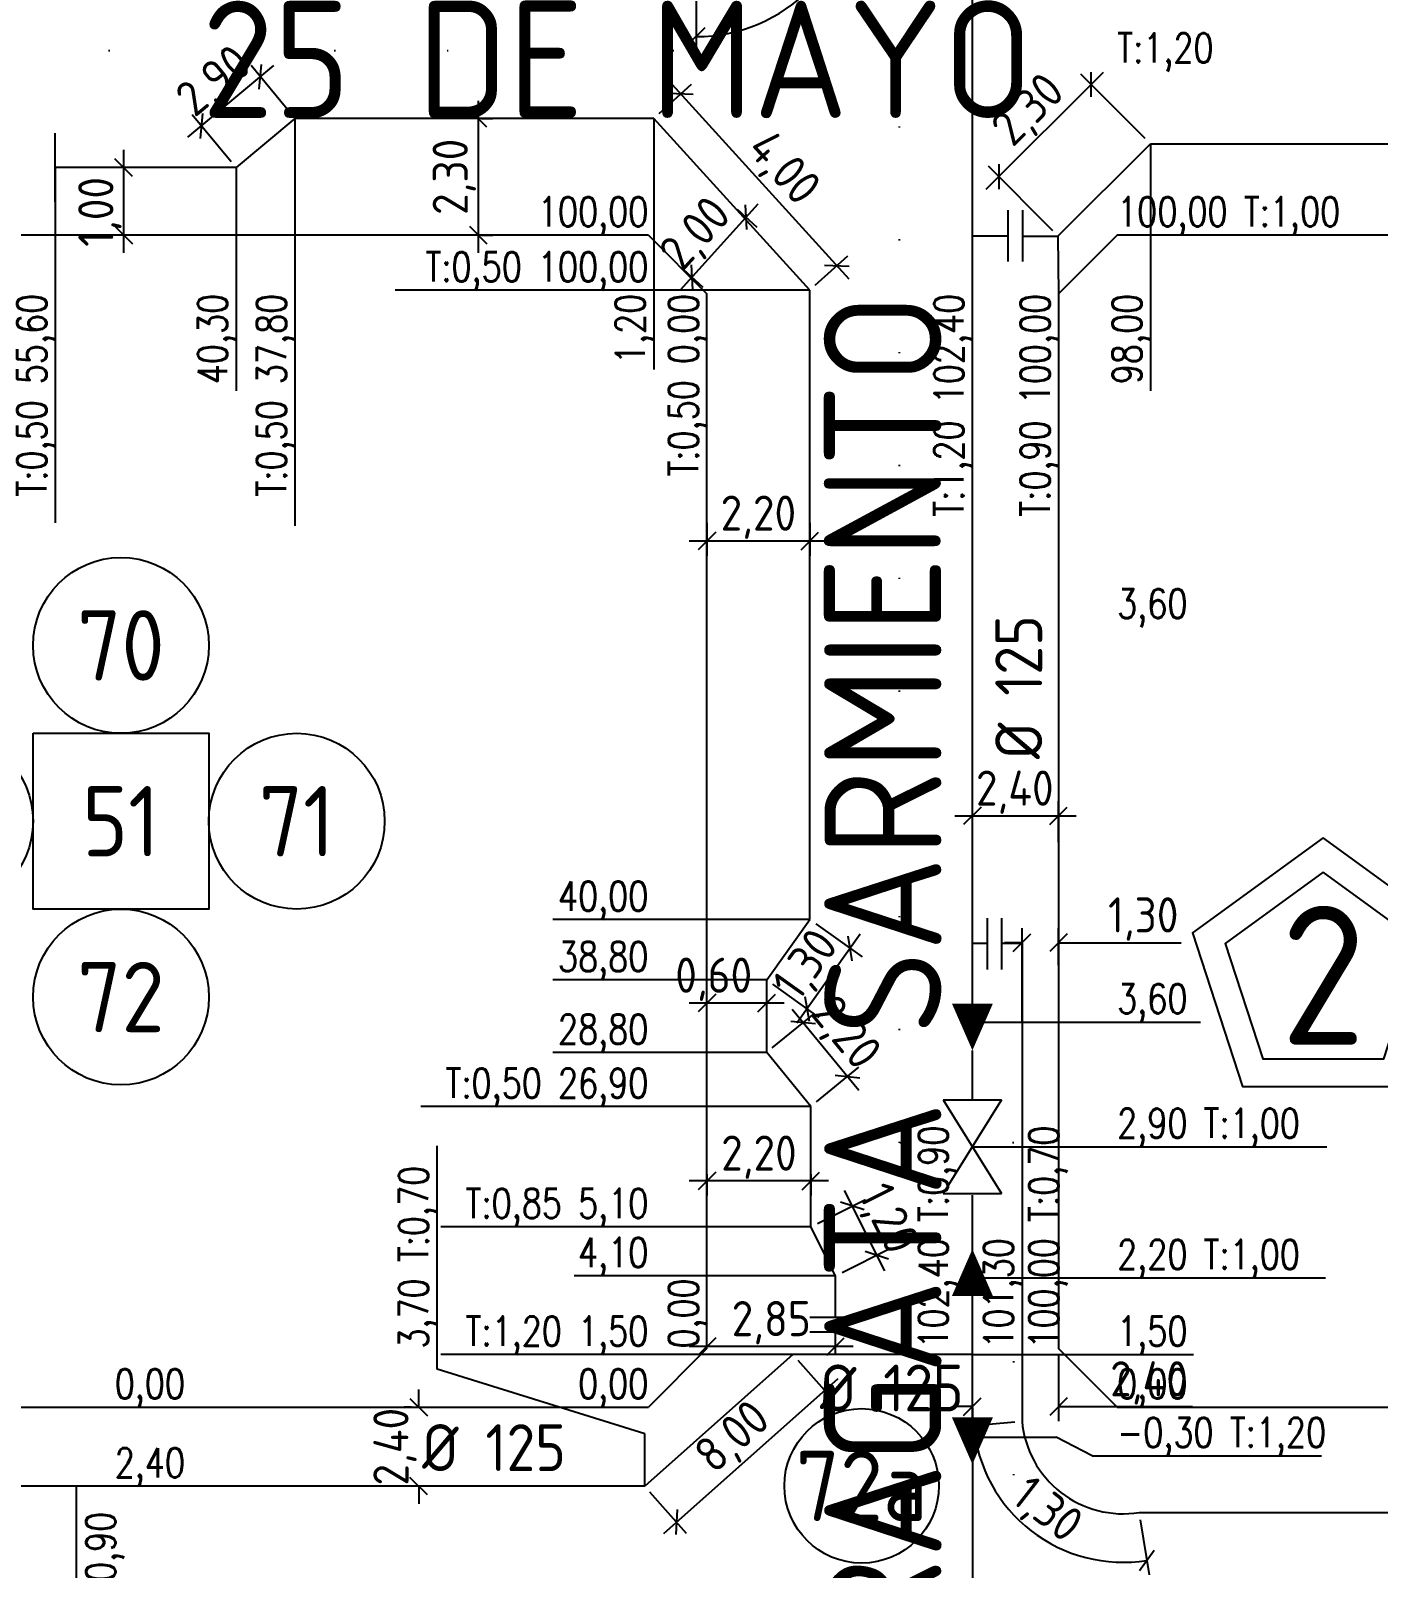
# Model space of a CAD drawing. Extents: x -48 to 13651, y -112 to 3468.
# Drawn here: x 2204.5 to 2319.5, y 1485.4 to 1616.6 of the extents above; entities that cross this region are included whole.
import ezdxf
from ezdxf.enums import TextEntityAlignment as Align

# ---------------------------------------------------------------- set-up
doc = ezdxf.new("R2010")
doc.units = 0
doc.header["$LTSCALE"] = 6
doc.header["$MEASUREMENT"] = 0
doc.linetypes.add('DOT2', pattern=[3.175, 0, -3.175])
doc.layers.get('0').update_dxf_attribs({"linetype": 'CONTINUOUS'})
doc.layers.get('DEFPOINTS').update_dxf_attribs({"linetype": 'CONTINUOUS'})
for name, color, linetype in [('125', 101, 'CONTINUOUS'), ('50', 41, 'CONTINUOUS'), ('63', 171, 'CONTINUOUS'), ('90', 11, 'CONTINUOUS'), ('CAS', 7, 'CONTINUOUS'), ('COTA', 2, 'CONTINUOUS'), ('MANZANAS', 7, 'CONTINUOUS'), ('NUMERO-CROQUIS', 13, 'CONTINUOUS'), ('NUMERO-MANZANA', 4, 'CONTINUOUS'), ('PROGRESIVA', 60, 'CONTINUOUS'), ('RADIO', 4, 'DOT2'), ('REDUCCIONES', 13, 'CONTINUOUS'), ('TXTDIAMETRO', 7, 'CONTINUOUS'), ('VALVULAS', 20, 'CONTINUOUS')]:
    doc.layers.add(name, color=color, linetype=linetype)
doc.layers.add('ATENCION', color=7, linetype='CONTINUOUS', plot=False)
doc.styles.add('ABADIMTCONDE', font='isocp.shx')
doc.styles.add('GEOSLAB703LTBT', font='isocp.shx', dxfattribs={"width": 0.9, "height": 8})
doc.styles.add('ROMANS', font='romans.shx', dxfattribs={"width": 0.8, "height": 2.5})
doc.dimstyles.new('COTA02', dxfattribs={"dimtxt": 3, "dimasz": 1.5, "dimexe": 1.25, "dimexo": 0.625, "dimgap": 0.3, "dimtad": 1, "dimtoh": 1, "dimdsep": 46, "dimlunit": 6, "dimtxsty": 'ABADIMTCONDE', "dimblk1": 'OBLIQUE', "dimblk2": 'OBLIQUE', "dimsah": 1, "dimcen": 2.5, "dimdle": 1.5, "dimclrd": 60, "dimclre": 60, "dimclrt": 256, "dimadec": 0, "dimazin": 0, "dimtfac": 1, "dimtix": 1, "dimtofl": 0, "dimtmove": 0, "dimatfit": 0, "dimldrblk": 'OBLIQUE', "dimfxl": 1, "dimtolj": 1, "dimtzin": 0, "dimarcsym": 0})

# ---------------------------------------------------------------- blocks, each defined once
blk = doc.blocks.new('_OBLIQUE')
at = {"color": 0, "linetype": 'ByBlock'}
blk.add_line((-0.5, -0.5), (0.5, 0.5), dxfattribs=at)
blk = doc.blocks.new('*D174')
at = {"layer": 'COTA', "color": 60, "lineweight": -2, "transparency": 16777216}
for p, q in [((2288.49, 1497.88), (2283.76, 1497.45)), ((2299.21, 1489.55), (2299.97, 1484.85))]:
    blk.add_line(p, q, dxfattribs=at)
blk.add_arc((2297.74, 1498.72), 12.8, 185.1722, 279.1038, dxfattribs=at)
at = {"layer": 'DEFPOINTS', "color": 0, "transparency": 16777216}
for p in [(2297.74, 1498.72), (2289.12, 1497.94), (2287.46, 1491.11), (2299.12, 1490.17)]:
    blk.add_point(p, dxfattribs=at)
at = {"layer": 'COTA', "color": 60, "lineweight": -2, "transparency": 16777216, "xscale": 1.5, "yscale": 1.5, "zscale": 1.5}
for p, rotation in [((2285, 1497.57), 95.17220745136193), ((2299.77, 1486.09), 9.103826562155364)]:
    blk.add_blockref('_OBLIQUE', p, dxfattribs=dict(at, rotation=rotation))
at = {"layer": 'COTA', "transparency": 16777216, "insert": (2291.13, 1490.22), "char_height": 3, "attachment_point": 5, "rotation": 322.138, "style": 'ABADIMTCONDE'}
blk.add_mtext('\\A1;1,30', dxfattribs=at)
blk = doc.blocks.new('*D177')
at = {"layer": 'COTA', "color": 60, "lineweight": -2, "transparency": 16777216}
for p, q in [((2289.12, 1532.04), (2289.12, 1540.03)), ((2292.23, 1536.85), (2292.23, 1540.03)), ((2289.12, 1538.78), (2287.62, 1538.78)), ((2292.23, 1538.78), (2302.69, 1538.78))]:
    blk.add_line(p, q, dxfattribs=at)
at = {"layer": 'DEFPOINTS', "color": 0, "transparency": 16777216}
for p in [(2292.23, 1538.78), (2292.23, 1536.23), (2289.12, 1531.42)]:
    blk.add_point(p, dxfattribs=at)
at = {"layer": 'COTA', "color": 60, "lineweight": -2, "transparency": 16777216, "xscale": 1.5, "yscale": 1.5, "zscale": 1.5}
blk.add_blockref('_OBLIQUE', (2289.12, 1538.78), dxfattribs=at)
at = {"layer": 'COTA', "color": 60, "lineweight": -2, "transparency": 16777216, "xscale": 1.5, "yscale": 1.5, "zscale": 1.5, "rotation": 180}
blk.add_blockref('_OBLIQUE', (2292.23, 1538.78), dxfattribs=at)
at = {"layer": 'COTA', "transparency": 16777216, "insert": (2299.46, 1540.8), "char_height": 3, "attachment_point": 5, "style": 'ABADIMTCONDE'}
blk.add_mtext('\\A1;1,30', dxfattribs=at)
blk = doc.blocks.new('*D178')
at = {"layer": 'COTA', "color": 60, "lineweight": -2, "transparency": 16777216}
for p, q in [((2286.07, 1603.07), (2296.08, 1613.06)), ((2299.63, 1607.38), (2294.13, 1612.89)), ((2291.74, 1599.51), (2286.25, 1605.02))]:
    blk.add_line(p, q, dxfattribs=at)
at = {"layer": 'DEFPOINTS', "color": 0, "transparency": 16777216}
for p in [(2295.02, 1612), (2300.07, 1606.94), (2292.19, 1599.07)]:
    blk.add_point(p, dxfattribs=at)
at = {"layer": 'COTA', "color": 60, "lineweight": -2, "transparency": 16777216, "xscale": 1.5, "yscale": 1.5, "zscale": 1.5}
for p, rotation in [((2295.02, 1612), 44.95494218322071), ((2287.13, 1604.13), 224.9549421832207)]:
    blk.add_blockref('_OBLIQUE', p, dxfattribs=dict(at, rotation=rotation))
at = {"layer": 'COTA', "transparency": 16777216, "insert": (2289.82, 1609.68), "char_height": 3, "attachment_point": 5, "rotation": 44.9549, "style": 'ABADIMTCONDE'}
blk.add_mtext('\\A1;2,30', dxfattribs=at)
blk = doc.blocks.new('*D294')
at = {"layer": 'COTA', "color": 60, "lineweight": -2, "transparency": 16777216}
for p, q in [((2271.93, 1629.74), (2276.21, 1629.74)), ((2261.3, 1619.12), (2261.3, 1614.84))]:
    blk.add_line(p, q, dxfattribs=at)
blk.add_arc((2261.3, 1629.74), 13.66, 270, 0, dxfattribs=at)
at = {"layer": 'DEFPOINTS', "color": 0, "transparency": 16777216}
for p in [(2261.3, 1629.74), (2271.3, 1629.74), (2261.3, 1619.74), (2268.13, 1617.92)]:
    blk.add_point(p, dxfattribs=at)
at = {"layer": 'COTA', "color": 60, "lineweight": -2, "transparency": 16777216, "xscale": 1.5, "yscale": 1.5, "zscale": 1.5}
for p, rotation in [((2274.96, 1629.74), 90.00000000000416), ((2261.3, 1616.09), 180.0000000000058)]:
    blk.add_blockref('_OBLIQUE', p, dxfattribs=dict(at, rotation=rotation))
at = {"layer": 'COTA', "transparency": 16777216, "insert": (2269.75, 1621.75), "char_height": 3, "attachment_point": 5, "rotation": 46.6079, "style": 'ABADIMTCONDE'}
blk.add_mtext('\\A1;1,80', dxfattribs=at)
blk = doc.blocks.new('*D297')
at = {"layer": 'COTA', "color": 60, "lineweight": -2, "transparency": 16777216}
for p, q in [((2212.46, 1606.41), (2212.46, 1597.65)), ((2213.72, 1604.91), (2211.21, 1604.91)), ((2213.72, 1599.15), (2211.21, 1599.15))]:
    blk.add_line(p, q, dxfattribs=at)
at = {"layer": 'DEFPOINTS', "color": 0, "transparency": 16777216}
for p in [(2214.34, 1604.91), (2212.46, 1599.15), (2214.34, 1599.15)]:
    blk.add_point(p, dxfattribs=at)
at = {"layer": 'COTA', "color": 60, "lineweight": -2, "transparency": 16777216, "xscale": 1.5, "yscale": 1.5, "zscale": 1.5}
for p, rotation in [((2212.46, 1604.91), 90), ((2212.46, 1599.15), 270)]:
    blk.add_blockref('_OBLIQUE', p, dxfattribs=dict(at, rotation=rotation))
at = {"layer": 'COTA', "transparency": 16777216, "insert": (2210.44, 1601.13), "char_height": 3, "attachment_point": 5, "rotation": 90, "style": 'ABADIMTCONDE'}
blk.add_mtext('\\A1;1,00', dxfattribs=at)
blk = doc.blocks.new('*D298')
at = {"layer": 'COTA', "color": 60, "lineweight": -2, "transparency": 16777216}
for p, q in [((2242.71, 1610.6), (2242.71, 1597.65)), ((2243.01, 1609.1), (2243.96, 1609.1)), ((2243.01, 1599.15), (2243.96, 1599.15))]:
    blk.add_line(p, q, dxfattribs=at)
at = {"layer": 'DEFPOINTS', "color": 0, "transparency": 16777216}
for p in [(2242.39, 1609.1), (2242.39, 1599.15), (2242.71, 1599.15)]:
    blk.add_point(p, dxfattribs=at)
at = {"layer": 'COTA', "color": 60, "lineweight": -2, "transparency": 16777216, "xscale": 1.5, "yscale": 1.5, "zscale": 1.5}
for p, rotation in [((2242.71, 1609.1), 90), ((2242.71, 1599.15), 270)]:
    blk.add_blockref('_OBLIQUE', p, dxfattribs=dict(at, rotation=rotation))
at = {"layer": 'COTA', "transparency": 16777216, "insert": (2240.68, 1604.12), "char_height": 3, "attachment_point": 5, "rotation": 90, "style": 'ABADIMTCONDE'}
blk.add_mtext('\\A1;2,30', dxfattribs=at)
blk = doc.blocks.new('*D299')
at = {"layer": 'COTA', "color": 60, "lineweight": -2, "transparency": 16777216}
for p, q in [((2217.94, 1607.5), (2225.28, 1613.61)), ((2226.68, 1609.58), (2223.33, 1613.61)), ((2221.65, 1605.39), (2218.3, 1609.42))]:
    blk.add_line(p, q, dxfattribs=at)
at = {"layer": 'DEFPOINTS', "color": 0, "transparency": 16777216}
for p in [(2224.13, 1612.65), (2227.08, 1609.1), (2222.05, 1604.91)]:
    blk.add_point(p, dxfattribs=at)
at = {"layer": 'COTA', "color": 60, "lineweight": -2, "transparency": 16777216, "xscale": 1.5, "yscale": 1.5, "zscale": 1.5}
for p, rotation in [((2224.13, 1612.65), 39.76124110289628), ((2219.1, 1608.46), 219.7612411028963)]:
    blk.add_blockref('_OBLIQUE', p, dxfattribs=dict(at, rotation=rotation))
at = {"layer": 'COTA', "transparency": 16777216, "insert": (2220.32, 1612.11), "char_height": 3, "attachment_point": 5, "rotation": 39.7612, "style": 'ABADIMTCONDE'}
blk.add_mtext('\\A1;2,90', dxfattribs=at)
blk = doc.blocks.new('*D300')
at = {"layer": 'COTA', "color": 60, "lineweight": -2, "transparency": 16777216}
for p, q in [((2266.57, 1601.79), (2259.95, 1594.44)), ((2264.82, 1601.35), (2266.5, 1599.84)), ((2260.2, 1596.23), (2261.88, 1594.71))]:
    blk.add_line(p, q, dxfattribs=at)
at = {"layer": 'DEFPOINTS', "color": 0, "transparency": 16777216}
for p in [(2264.35, 1601.77), (2259.73, 1596.65), (2260.95, 1595.55)]:
    blk.add_point(p, dxfattribs=at)
at = {"layer": 'COTA', "color": 60, "lineweight": -2, "transparency": 16777216, "xscale": 1.5, "yscale": 1.5, "zscale": 1.5}
for p, rotation in [((2265.57, 1600.68), 47.99090315132741), ((2260.95, 1595.55), 227.9909031513274)]:
    blk.add_blockref('_OBLIQUE', p, dxfattribs=dict(at, rotation=rotation))
at = {"layer": 'COTA', "transparency": 16777216, "insert": (2261.44, 1599.12), "char_height": 3, "attachment_point": 5, "rotation": 47.9909, "style": 'ABADIMTCONDE'}
blk.add_mtext('\\A1;2,00', dxfattribs=at)
blk = doc.blocks.new('*D301')
at = {"layer": 'COTA', "color": 60, "lineweight": -2, "transparency": 16777216}
for p, q in [((2258.98, 1612.3), (2274.33, 1595.43)), ((2258.15, 1609.52), (2260.92, 1612.03)), ((2271.48, 1594.87), (2274.24, 1597.38))]:
    blk.add_line(p, q, dxfattribs=at)
at = {"layer": 'DEFPOINTS', "color": 0, "transparency": 16777216}
for p in [(2257.69, 1609.1), (2273.32, 1596.54), (2271.01, 1594.45)]:
    blk.add_point(p, dxfattribs=at)
at = {"layer": 'COTA', "color": 60, "lineweight": -2, "transparency": 16777216, "xscale": 1.5, "yscale": 1.5, "zscale": 1.5}
for p, rotation in [((2259.99, 1611.19), 132.2897374698215), ((2273.32, 1596.54), 312.2897374698215)]:
    blk.add_blockref('_OBLIQUE', p, dxfattribs=dict(at, rotation=rotation))
at = {"layer": 'COTA', "transparency": 16777216, "insert": (2268.62, 1604.72), "char_height": 3, "attachment_point": 5, "rotation": 312.2897, "style": 'ABADIMTCONDE'}
blk.add_mtext('\\A1;4,00', dxfattribs=at)
blk = doc.blocks.new('*D302')
at = {"layer": 'COTA', "color": 60, "lineweight": -2, "transparency": 16777216}
for p, q in [((2262.23, 1574.61), (2262.23, 1571.8)), ((2271.01, 1574.61), (2271.01, 1571.8)), ((2272.51, 1573.05), (2260.73, 1573.05))]:
    blk.add_line(p, q, dxfattribs=at)
at = {"layer": 'DEFPOINTS', "color": 0, "transparency": 16777216}
for p in [(2262.23, 1575.23), (2271.01, 1575.23), (2262.23, 1573.05)]:
    blk.add_point(p, dxfattribs=at)
at = {"layer": 'COTA', "color": 60, "lineweight": -2, "transparency": 16777216, "xscale": 1.5, "yscale": 1.5, "zscale": 1.5, "rotation": 180}
blk.add_blockref('_OBLIQUE', (2262.23, 1573.05), dxfattribs=at)
at = {"layer": 'COTA', "color": 60, "lineweight": -2, "transparency": 16777216, "xscale": 1.5, "yscale": 1.5, "zscale": 1.5}
blk.add_blockref('_OBLIQUE', (2271.01, 1573.05), dxfattribs=at)
at = {"layer": 'COTA', "transparency": 16777216, "insert": (2266.62, 1575.08), "char_height": 3, "attachment_point": 5, "style": 'ABADIMTCONDE'}
blk.add_mtext('\\A1;2,20', dxfattribs=at)
blk = doc.blocks.new('*D303')
at = {"layer": 'COTA', "color": 60, "lineweight": -2, "transparency": 16777216}
for p, q in [((2262.23, 1531.68), (2262.23, 1534.88)), ((2267.33, 1531.68), (2267.33, 1534.88)), ((2268.83, 1533.63), (2260.73, 1533.63))]:
    blk.add_line(p, q, dxfattribs=at)
at = {"layer": 'DEFPOINTS', "color": 0, "transparency": 16777216}
for p in [(2262.23, 1533.63), (2262.23, 1531.06), (2267.33, 1531.06)]:
    blk.add_point(p, dxfattribs=at)
at = {"layer": 'COTA', "color": 60, "lineweight": -2, "transparency": 16777216, "xscale": 1.5, "yscale": 1.5, "zscale": 1.5, "rotation": 180}
blk.add_blockref('_OBLIQUE', (2262.23, 1533.63), dxfattribs=at)
at = {"layer": 'COTA', "color": 60, "lineweight": -2, "transparency": 16777216, "xscale": 1.5, "yscale": 1.5, "zscale": 1.5}
blk.add_blockref('_OBLIQUE', (2267.33, 1533.63), dxfattribs=at)
at = {"layer": 'COTA', "transparency": 16777216, "insert": (2262.81, 1535.66), "char_height": 3, "attachment_point": 5, "style": 'ABADIMTCONDE'}
blk.add_mtext('\\A1;0,60', dxfattribs=at)
blk = doc.blocks.new('*D304')
at = {"layer": 'COTA', "color": 60, "lineweight": -2, "transparency": 16777216}
for p, q in [((2262.23, 1519.04), (2262.23, 1517.2)), ((2271.1, 1519.04), (2271.1, 1517.2)), ((2272.6, 1518.45), (2260.73, 1518.45))]:
    blk.add_line(p, q, dxfattribs=at)
at = {"layer": 'DEFPOINTS', "color": 0, "transparency": 16777216}
for p in [(2262.23, 1519.67), (2271.1, 1519.67), (2262.23, 1518.45)]:
    blk.add_point(p, dxfattribs=at)
at = {"layer": 'COTA', "color": 60, "lineweight": -2, "transparency": 16777216, "xscale": 1.5, "yscale": 1.5, "zscale": 1.5, "rotation": 180}
blk.add_blockref('_OBLIQUE', (2262.23, 1518.45), dxfattribs=at)
at = {"layer": 'COTA', "color": 60, "lineweight": -2, "transparency": 16777216, "xscale": 1.5, "yscale": 1.5, "zscale": 1.5}
blk.add_blockref('_OBLIQUE', (2271.1, 1518.45), dxfattribs=at)
at = {"layer": 'COTA', "transparency": 16777216, "insert": (2266.67, 1520.48), "char_height": 3, "attachment_point": 5, "style": 'ABADIMTCONDE'}
blk.add_mtext('\\A1;2,20', dxfattribs=at)
blk = doc.blocks.new('*D305')
at = {"layer": 'COTA', "color": 60, "lineweight": -2, "transparency": 16777216}
for p, q in [((2271.52, 1540.38), (2275.47, 1537.56)), ((2275.32, 1539.51), (2269.9, 1531.92)), ((2267.84, 1535.23), (2271.79, 1532.41))]:
    blk.add_line(p, q, dxfattribs=at)
at = {"layer": 'DEFPOINTS', "color": 0, "transparency": 16777216}
for p in [(2271.01, 1540.75), (2267.33, 1535.6), (2270.77, 1533.14)]:
    blk.add_point(p, dxfattribs=at)
at = {"layer": 'COTA', "color": 60, "lineweight": -2, "transparency": 16777216, "xscale": 1.5, "yscale": 1.5, "zscale": 1.5}
for p, rotation in [((2274.45, 1538.29), 54.42353697793359), ((2270.77, 1533.14), 234.4235369779336)]:
    blk.add_blockref('_OBLIQUE', p, dxfattribs=dict(at, rotation=rotation))
at = {"layer": 'COTA', "transparency": 16777216, "insert": (2270.87, 1536.77), "char_height": 3, "attachment_point": 5, "rotation": 54.4235, "style": 'ABADIMTCONDE'}
blk.add_mtext('\\A1;1,30', dxfattribs=at)
blk = doc.blocks.new('*D306')
at = {"layer": 'COTA', "color": 60, "lineweight": -2, "transparency": 16777216}
for p, q in [((2267.81, 1529.8), (2271.42, 1532.75)), ((2269.5, 1533.12), (2275.18, 1526.2)), ((2271.59, 1525.19), (2275.19, 1528.15))]:
    blk.add_line(p, q, dxfattribs=at)
at = {"layer": 'DEFPOINTS', "color": 0, "transparency": 16777216}
for p in [(2267.33, 1529.4), (2274.23, 1527.36), (2271.1, 1524.8)]:
    blk.add_point(p, dxfattribs=at)
at = {"layer": 'COTA', "color": 60, "lineweight": -2, "transparency": 16777216, "xscale": 1.5, "yscale": 1.5, "zscale": 1.5}
for p, rotation in [((2270.45, 1531.96), 129.333702720709), ((2274.23, 1527.36), 309.333702720709)]:
    blk.add_blockref('_OBLIQUE', p, dxfattribs=dict(at, rotation=rotation))
at = {"layer": 'COTA', "transparency": 16777216, "insert": (2273.91, 1530.94), "char_height": 3, "attachment_point": 5, "rotation": 309.3337, "style": 'ABADIMTCONDE'}
blk.add_mtext('\\A1;2,20', dxfattribs=at)
blk = doc.blocks.new('*D307')
at = {"layer": 'COTA', "color": 60, "lineweight": -2, "transparency": 16777216}
for p, q in [((2271.66, 1514.82), (2275.75, 1516.87)), ((2277.4, 1510.78), (2273.97, 1517.65)), ((2273.76, 1510.64), (2277.85, 1512.69))]:
    blk.add_line(p, q, dxfattribs=at)
at = {"layer": 'DEFPOINTS', "color": 0, "transparency": 16777216}
for p in [(2274.64, 1516.31), (2271.1, 1514.54), (2273.2, 1510.36)]:
    blk.add_point(p, dxfattribs=at)
at = {"layer": 'COTA', "color": 60, "lineweight": -2, "transparency": 16777216, "xscale": 1.5, "yscale": 1.5, "zscale": 1.5}
for p, rotation in [((2274.64, 1516.31), 116.601143867476), ((2276.73, 1512.13), 296.601143867476)]:
    blk.add_blockref('_OBLIQUE', p, dxfattribs=dict(at, rotation=rotation))
at = {"layer": 'COTA', "transparency": 16777216, "insert": (2277.5, 1515.13), "char_height": 3, "attachment_point": 5, "rotation": 296.6011, "style": 'ABADIMTCONDE'}
blk.add_mtext('\\A1;1,20', dxfattribs=at)
blk = doc.blocks.new('*D308')
at = {"layer": 'COTA', "color": 60, "lineweight": -2, "transparency": 16777216}
for p, q in [((2237.64, 1499.15), (2237.64, 1500.65)), ((2237.02, 1499.15), (2236.39, 1499.15)), ((2237.02, 1492.41), (2236.39, 1492.41)), ((2237.64, 1492.41), (2237.64, 1490.91))]:
    blk.add_line(p, q, dxfattribs=at)
at = {"layer": 'DEFPOINTS', "color": 0, "transparency": 16777216}
for p in [(2237.64, 1499.15), (2237.64, 1499.15), (2237.64, 1492.41)]:
    blk.add_point(p, dxfattribs=at)
at = {"layer": 'COTA', "color": 60, "lineweight": -2, "transparency": 16777216, "xscale": 1.5, "yscale": 1.5, "zscale": 1.5}
for p, rotation in [((2237.64, 1499.15), 270), ((2237.64, 1492.41), 90)]:
    blk.add_blockref('_OBLIQUE', p, dxfattribs=dict(at, rotation=rotation))
at = {"layer": 'COTA', "transparency": 16777216, "insert": (2235.62, 1495.78), "char_height": 3, "attachment_point": 5, "rotation": 90, "style": 'ABADIMTCONDE'}
blk.add_mtext('\\A1;2,40', dxfattribs=at)
blk = doc.blocks.new('*D311')
at = {"layer": 'COTA', "color": 60, "lineweight": -2, "transparency": 16777216}
for p, q in [((2292.23, 1503.52), (2292.23, 1497.95)), ((2284.88, 1499.2), (2283.38, 1499.2)), ((2284.88, 1499.13), (2284.88, 1497.95)), ((2292.23, 1499.2), (2303.66, 1499.2))]:
    blk.add_line(p, q, dxfattribs=at)
at = {"layer": 'DEFPOINTS', "color": 0, "transparency": 16777216}
for p in [(2292.23, 1504.15), (2284.88, 1499.75), (2284.88, 1499.2)]:
    blk.add_point(p, dxfattribs=at)
at = {"layer": 'COTA', "color": 60, "lineweight": -2, "transparency": 16777216, "xscale": 1.5, "yscale": 1.5, "zscale": 1.5}
blk.add_blockref('_OBLIQUE', (2284.88, 1499.2), dxfattribs=at)
at = {"layer": 'COTA', "color": 60, "lineweight": -2, "transparency": 16777216, "xscale": 1.5, "yscale": 1.5, "zscale": 1.5, "rotation": 180}
blk.add_blockref('_OBLIQUE', (2292.23, 1499.2), dxfattribs=at)
at = {"layer": 'COTA', "transparency": 16777216, "insert": (2299.95, 1501.22), "char_height": 3, "attachment_point": 5, "style": 'ABADIMTCONDE'}
blk.add_mtext('\\A1;2,40', dxfattribs=at)
blk = doc.blocks.new('*D312')
at = {"layer": 'COTA', "color": 60, "lineweight": -2, "transparency": 16777216}
for p, q in [((2262.23, 1504.77), (2262.23, 1505.58)), ((2273.2, 1504.45), (2273.2, 1505.58)), ((2274.7, 1504.33), (2260.73, 1504.33))]:
    blk.add_line(p, q, dxfattribs=at)
at = {"layer": 'DEFPOINTS', "color": 0, "transparency": 16777216}
for p in [(2262.23, 1504.33), (2262.23, 1504.15), (2273.2, 1503.83)]:
    blk.add_point(p, dxfattribs=at)
at = {"layer": 'COTA', "color": 60, "lineweight": -2, "transparency": 16777216, "xscale": 1.5, "yscale": 1.5, "zscale": 1.5, "rotation": 180}
blk.add_blockref('_OBLIQUE', (2262.23, 1504.33), dxfattribs=at)
at = {"layer": 'COTA', "color": 60, "lineweight": -2, "transparency": 16777216, "xscale": 1.5, "yscale": 1.5, "zscale": 1.5}
blk.add_blockref('_OBLIQUE', (2273.2, 1504.33), dxfattribs=at)
at = {"layer": 'COTA', "transparency": 16777216, "insert": (2267.72, 1506.36), "char_height": 3, "attachment_point": 5, "style": 'ABADIMTCONDE'}
blk.add_mtext('\\A1;2,85', dxfattribs=at)
blk = doc.blocks.new('*D313')
at = {"layer": 'COTA', "color": 60, "lineweight": -2, "transparency": 16777216}
for p, q in [((2269.99, 1503.17), (2273.12, 1499.64)), ((2273.41, 1501.58), (2258.52, 1488.35)), ((2257.33, 1491.94), (2260.47, 1488.41))]:
    blk.add_line(p, q, dxfattribs=at)
at = {"layer": 'DEFPOINTS', "color": 0, "transparency": 16777216}
for p in [(2269.57, 1503.64), (2256.92, 1492.41), (2259.64, 1489.35)]:
    blk.add_point(p, dxfattribs=at)
at = {"layer": 'COTA', "color": 60, "lineweight": -2, "transparency": 16777216, "xscale": 1.5, "yscale": 1.5, "zscale": 1.5}
for p, rotation in [((2272.29, 1500.58), 41.59331714432438), ((2259.64, 1489.35), 221.5933171443244)]:
    blk.add_blockref('_OBLIQUE', p, dxfattribs=dict(at, rotation=rotation))
at = {"layer": 'COTA', "transparency": 16777216, "insert": (2264.57, 1496.44), "char_height": 3, "attachment_point": 5, "rotation": 41.5933, "style": 'ABADIMTCONDE'}
blk.add_mtext('\\A1;8,00', dxfattribs=at)
blk = doc.blocks.new('*D1072')
at = {"layer": 'COTA', "color": 60, "lineweight": -2, "transparency": 16777216}
for p, q in [((2284.88, 1547.35), (2284.88, 1550.85)), ((2292.23, 1547.35), (2292.23, 1550.85)), ((2283.38, 1549.6), (2293.73, 1549.6))]:
    blk.add_line(p, q, dxfattribs=at)
at = {"layer": 'DEFPOINTS', "color": 0, "transparency": 16777216}
for p in [(2292.23, 1549.6), (2284.88, 1546.72), (2292.23, 1546.72)]:
    blk.add_point(p, dxfattribs=at)
at = {"layer": 'COTA', "color": 60, "lineweight": -2, "transparency": 16777216, "xscale": 1.5, "yscale": 1.5, "zscale": 1.5, "rotation": 180}
blk.add_blockref('_OBLIQUE', (2284.88, 1549.6), dxfattribs=at)
at = {"layer": 'COTA', "color": 60, "lineweight": -2, "transparency": 16777216, "xscale": 1.5, "yscale": 1.5, "zscale": 1.5}
blk.add_blockref('_OBLIQUE', (2292.23, 1549.6), dxfattribs=at)
at = {"layer": 'COTA', "transparency": 16777216, "insert": (2288.5, 1551.62), "char_height": 3, "attachment_point": 5, "style": 'ABADIMTCONDE'}
blk.add_mtext('\\A1;2,40', dxfattribs=at)
blk = doc.blocks.new('Ø125')
at = {"layer": 'TXTDIAMETRO', "color": 7, "ltscale": 0.1, "style": 'ABADIMTCONDE'}
blk.add_text('Ø 125', height=4, dxfattribs=at).set_placement((0, 0), align=Align.MIDDLE)

msp = doc.modelspace()

# ---------------------------------------------------------------- linework, layer by layer
at = {"layer": '125'}
for p, q in [((2284.883, 1533.591), (2284.883, 1754.706)), ((2284.883, 1496.601), (2284.883, 1510.184)), ((2269.573, 1503.642), (2256.92, 1492.412)), ((2284.883, 1503.642), (2269.573, 1503.642)), ((2256.92, 1492.412), (2203.125, 1492.412)), ((2208.425, 1492.412), (2208.425, 1479.28))]:
    msp.add_line(p, q, dxfattribs=at)
at = {"layer": '50', "ltscale": 0.1}
for p, q in [((2227.084, 1609.096), (2222.053, 1604.911)), ((2257.688, 1609.096), (2227.084, 1609.096)), ((2271.013, 1594.446), (2257.688, 1609.096)), ((2292.186, 1599.068), (2300.073, 1606.942)), ((2300.073, 1606.942), (2390.739, 1606.942)), ((2222.053, 1604.911), (2206.634, 1604.911)), ((2289.146, 1599.068), (2292.186, 1599.068)), ((2271.013, 1540.747), (2271.013, 1594.446)), ((2267.33, 1535.598), (2271.013, 1540.747)), ((2267.33, 1529.4), (2267.33, 1535.598)), ((2271.103, 1524.796), (2267.33, 1529.4)), ((2271.103, 1514.542), (2271.103, 1524.796)), ((2273.199, 1510.356), (2271.103, 1514.542)), ((2273.199, 1506.812), (2273.199, 1510.356))]:
    msp.add_line(p, q, dxfattribs=at)
at = {"layer": '63', "ltscale": 0.1}
for p, q in [((2287.895, 1599.058), (2284.883, 1599.058)), ((2284.908, 1538.744), (2286.129, 1538.744)), ((2287.376, 1538.744), (2289.116, 1538.744)), ((2289.116, 1538.744), (2289.116, 1497.94)), ((2273.199, 1503.642), (2273.199, 1505.582)), ((2299.116, 1490.165), (2392.224, 1490.165))]:
    msp.add_line(p, q, dxfattribs=at)
msp.add_arc((2297.745, 1498.721), 8.664, 185.17221, 279.10383, dxfattribs=at)
at = {"layer": '90', "ltscale": 0.1}
for p, q in [((2284.883, 1525.376), (2284.883, 1529.591)), ((2284.883, 1510.184), (2284.883, 1517.239)), ((2284.883, 1496.601), (2284.883, 1458.626))]:
    msp.add_line(p, q, dxfattribs=at)
at = {"layer": 'CAS', "ltscale": 0.1}
msp.add_line((2206.634, 1601.981), (2206.634, 1607.841), dxfattribs=at)
at = {"layer": 'MANZANAS'}
for p, q in [((2257.234, 1599.145), (2194.829, 1599.145)), ((2257.234, 1599.145), (2262.234, 1594.145)), ((2297.234, 1599.145), (2292.234, 1594.145)), ((2387.234, 1599.145), (2297.234, 1599.145)), ((2262.234, 1504.145), (2262.234, 1594.145)), ((2292.234, 1594.145), (2292.234, 1504.145)), ((2262.234, 1504.145), (2257.234, 1499.145)), ((2297.234, 1499.145), (2292.234, 1504.145)), ((2170.569, 1499.145), (2257.234, 1499.145)), ((2297.234, 1499.145), (2387.234, 1499.145))]:
    msp.add_line(p, q, dxfattribs=at)
at = {"layer": 'NUMERO-CROQUIS'}
for centre, radius in [((2212.234, 1564.145), 7.5), ((2197.234, 1549.145), 7.5), ((2227.234, 1549.145), 7.5), ((2212.234, 1534.145), 7.5), ((2275.429, 1492.439), 6.588)]:
    msp.add_circle(centre, radius, dxfattribs=at)
at = {"layer": 'NUMERO-MANZANA'}
msp.add_lwpolyline([(2204.734, 1556.645), (2219.734, 1556.645), (2219.734, 1541.645), (2204.734, 1541.645)], close=True, dxfattribs=at)
at = {"layer": 'PROGRESIVA'}
for p, q in [((2227.084, 1609.096), (2227.084, 1574.348)), ((2257.688, 1609.096), (2257.688, 1587.672)), ((2300.073, 1606.942), (2300.073, 1585.853)), ((2206.634, 1604.911), (2206.634, 1574.607)), ((2222.053, 1604.911), (2222.053, 1585.861)), ((2292.186, 1599.068), (2292.234, 1594.145)), ((2271.013, 1594.446), (2235.631, 1594.446)), ((2271.013, 1540.747), (2249.092, 1540.747)), ((2267.33, 1535.598), (2249.092, 1535.598)), ((2284.883, 1532.001), (2304.347, 1532.001)), ((2267.33, 1529.4), (2249.092, 1529.4)), ((2271.103, 1524.796), (2237.831, 1524.796)), ((2239.205, 1502.382), (2239.205, 1521.462)), ((2284.883, 1521.372), (2315.127, 1521.372)), ((2271.103, 1514.542), (2239.514, 1514.542)), ((2273.199, 1510.356), (2250.905, 1510.356)), ((2284.883, 1510.184), (2315.006, 1510.184)), ((2269.573, 1503.642), (2239.514, 1503.642)), ((2284.883, 1503.642), (2303.747, 1503.642)), ((2256.92, 1496.884), (2239.205, 1502.382)), ((2256.92, 1492.412), (2256.92, 1496.884)), ((2284.883, 1496.601), (2292.031, 1496.601)), ((2295.105, 1494.994), (2292.031, 1496.601)), ((2295.105, 1494.994), (2314.682, 1494.994))]:
    msp.add_line(p, q, dxfattribs=at)
at = {"layer": 'RADIO', "color": 4, "ltscale": 0.5}
for p, q in [((2278.659, 1614.871), (2188.933, 1614.871)), ((2278.659, 1521.694), (2278.659, 1614.871)), ((2288.412, 1521.694), (2278.659, 1521.694)), ((2288.412, 1483.715), (2288.412, 1521.694))]:
    msp.add_line(p, q, dxfattribs=at)
at = {"layer": 'REDUCCIONES', "ltscale": 0.1}
for p, q in [((2287.898, 1601.268), (2287.898, 1596.893)), ((2289.146, 1601.268), (2289.146, 1596.893)), ((2286.129, 1540.86), (2286.129, 1536.486)), ((2287.376, 1540.86), (2287.376, 1536.486)), ((2271.012, 1506.83), (2275.387, 1506.83)), ((2271.012, 1505.582), (2275.387, 1505.582))]:
    msp.add_line(p, q, dxfattribs=at)
at = {"layer": 'REDUCCIONES'}
for points in [[(2284.883, 1529.591, 0, 3.5, 0), (2284.883, 1533.591, 3.5, 3.5, 0)], [(2284.883, 1512.634, 0, 3.5, 0), (2284.883, 1508.634, 3.5, 3.5, 0)], [(2284.883, 1494.283, 0, 3.5, 0), (2284.883, 1498.283, 3.5, 3.5, 0)]]:
    msp.add_lwpolyline(points, format="xyseb", dxfattribs=at)
at = {"layer": 'VALVULAS'}
for p, q in [((2282.401, 1525.376), (2287.365, 1525.376)), ((2287.365, 1525.376), (2282.401, 1517.369)), ((2282.401, 1517.369), (2287.365, 1517.369))]:
    msp.add_line(p, q, dxfattribs=at)
at = {"layer": 'VALVULAS', "color": 13}
msp.add_line((2282.401, 1525.376), (2287.365, 1517.369), dxfattribs=at)
at = {"layer": 'VALVULAS'}
for points in [[(2314.821, 1547.723), (2303.668, 1539.62), (2307.928, 1526.508), (2321.713, 1526.508), (2325.974, 1539.62)], [(2314.821, 1544.791), (2306.456, 1538.714), (2309.651, 1528.88), (2319.99, 1528.88), (2323.185, 1538.714)]]:
    msp.add_lwpolyline(points, close=True, dxfattribs=at)

# ---------------------------------------------------------------- block references
at = {"layer": 'COTA', "rotation": 90}
msp.add_blockref('Ø125', (2288.83, 1560.578), dxfattribs=at)
at = {"layer": 'COTA'}
msp.add_blockref('Ø125', (2244.064, 1495.708), dxfattribs=at)

# ---------------------------------------------------------------- texts
at = {"layer": 'ATENCION', "style": 'GEOSLAB703LTBT'}
msp.add_text('25 DE MAYO', height=10, dxfattribs=at).set_placement((2219.141, 1614.145), align=Align.MIDDLE_LEFT)
msp.add_text('25 DE MAYO', height=10, dxfattribs=at).set_placement((2219.141, 1614.145), align=Align.MIDDLE_LEFT)
msp.add_text('FRAGATA SARMIENTO', height=10, rotation=90, dxfattribs=at).set_placement((2277.234, 1472.415), align=Align.MIDDLE_LEFT)
at = {"layer": 'NUMERO-CROQUIS', "style": 'GEOSLAB703LTBT'}
for s, p in [('70', (2212.234, 1564.145)), ('71', (2227.234, 1549.145)), ('72', (2212.234, 1534.145)), ('72a', (2275.429, 1492.439))]:
    msp.add_text(s, height=6, dxfattribs=at).set_placement(p, align=Align.MIDDLE)
at = {"layer": 'NUMERO-MANZANA', "style": 'GEOSLAB703LTBT'}
msp.add_text('51', height=6, dxfattribs=at).set_placement((2212.234, 1549.145), align=Align.MIDDLE)
at = {"layer": 'PROGRESIVA', "style": 'ROMANS', "width": 0.8}
for s, p in [('T:1,20', (2297.234, 1613.118)), ('100,00 T:1,00', (2297.234, 1599.145)), ('3,60', (2297.234, 1565.705)), ('3,60', (2297.234, 1532.001)), ('2,90 T:1,00', (2297.234, 1521.372)), ('2,20 T:1,00', (2297.234, 1510.184)), ('1,50', (2297.234, 1503.642)), ('0,00', (2211.7, 1499.148)), ('0,00', (2297.234, 1499.145)), ('-0,30 T:1,20', (2297.234, 1494.994)), ('2,40', (2211.7, 1492.412))]:
    msp.add_text(s, height=2.5, dxfattribs=at).set_placement(p, align=Align.BOTTOM_LEFT)
for s, p in [('100,00', (2257.234, 1599.145)), ('T:0,50 100,00', (2257.234, 1594.446)), ('40,00', (2257.234, 1540.747)), ('38,80', (2257.234, 1535.598)), ('28,80', (2257.234, 1529.4)), ('T:0,50 26,90', (2257.234, 1524.796)), ('T:0,85 5,10', (2257.234, 1514.542)), ('4,10', (2257.234, 1510.356)), ('T:1,20 1,50', (2257.234, 1503.642)), ('0,00', (2257.234, 1499.145))]:
    msp.add_text(s, height=2.5, dxfattribs=at).set_placement(p, align=Align.BOTTOM_RIGHT)
for s, p in [('T:0,50 55,60', (2206.634, 1594.145)), ('40,30', (2222.053, 1594.145)), ('T:0,50 37,80', (2227.084, 1594.145)), ('1,20', (2257.688, 1594.145)), ('T:0,50 0,00', (2262.234, 1594.145)), ('T:1,20 102,40', (2284.883, 1594.145)), ('T:0,90 100,00', (2292.234, 1594.145)), ('98,00', (2300.073, 1594.145))]:
    msp.add_text(s, height=2.5, rotation=90, dxfattribs=at).set_placement(p, align=Align.BOTTOM_RIGHT)
for s, p in [('102,40 T:0,90', (2283.549, 1504.145)), ('100,00 T:0,70', (2292.971, 1504.145)), ('3,70 T:0,70', (2239.205, 1504.145)), ('101,30', (2289.116, 1504.145)), ('0,00', (2262.234, 1504.145)), ('T:0,90', (2212.509, 1482.008))]:
    msp.add_text(s, height=2.5, rotation=90, dxfattribs=at).set_placement(p, align=Align.BOTTOM_LEFT)
at = {"layer": 'TXTDIAMETRO', "ltscale": 0.1, "style": 'ABADIMTCONDE'}
msp.add_text('Ø 125', height=4, dxfattribs=at).set_placement((2278.005, 1500.795), align=Align.MIDDLE)
at = {"layer": 'VALVULAS', "style": 'GEOSLAB703LTBT'}
msp.add_text('2', height=11.859, dxfattribs=at).set_placement((2314.821, 1535.996), align=Align.MIDDLE)

# ---------------------------------------------------------------- dimensions: what is measured, and where the dimension line sits
at = {"layer": 'COTA'}
dim = msp.add_angular_dim_3p(base=(2268.131, 1617.915), center=(2261.303, 1629.741), p1=(2261.303, 1619.741), p2=(2271.303, 1629.741), text='1,80', dimstyle='COTA02', override={"dimadec": 4}, dxfattribs=at)
dim.commit()
dim.dimension.update_dxf_attribs({"geometry": '*D294', "text_midpoint": (2271.226, 1620.36), "dimtype": 165})
for base, p1, p2, angle, text, picture, middle, dimtype in [((2224.128, 1612.65), (2222.053, 1604.911), (2227.084, 1609.096), 39.76124, '2,90', '*D299', (2221.612, 1610.557), 161), ((2295.018, 1612.005), (2292.186, 1599.068), (2300.073, 1606.942), 44.95494, '2,30', '*D178', (2291.252, 1608.245), 161), ((2273.319, 1596.543), (2257.688, 1609.096), (2271.013, 1594.446), 312.28974, '4,00', '*D301', (2267.125, 1603.353), 161), ((2212.462, 1599.145), (2214.344, 1604.911), (2214.344, 1599.145), 90, '1,00', '*D297', (2212.462, 1601.125), 160), ((2260.95, 1595.55), (2264.351, 1601.771), (2259.734, 1596.645), 227.9909, '2,00', '*D300', (2262.942, 1597.762), 161), ((2270.769, 1533.138), (2271.013, 1540.747), (2267.33, 1535.598), 234.42354, '1,30', '*D305', (2272.521, 1535.587), 161), ((2274.228, 1527.357), (2267.33, 1529.4), (2271.103, 1524.796), 309.3337, '2,20', '*D306', (2272.341, 1529.659), 161), ((2274.637, 1516.311), (2273.199, 1510.356), (2271.103, 1514.542), 116.60114, '1,20', '*D307', (2275.685, 1514.218), 161), ((2259.638, 1489.349), (2269.573, 1503.642), (2256.92, 1492.412), 221.59332, '8,00', '*D313', (2265.919, 1494.924), 161)]:
    dim = msp.add_linear_dim(base=base, p1=p1, p2=p2, angle=angle, text=text, dimstyle='COTA02', dxfattribs=at)
    dim.commit()
    dim.dimension.update_dxf_attribs({"geometry": picture, "text_midpoint": middle, "dimtype": dimtype})
for base, p1, p2, text, picture, middle in [((2242.709, 1599.145), (2242.386, 1609.096), (2242.386, 1599.145), '2,30', '*D298', (2240.684, 1604.121)), ((2237.644, 1499.145), (2237.644, 1492.412), (2237.644, 1499.145), '2,40', '*D308', (2235.619, 1495.778))]:
    dim = msp.add_linear_dim(base=base, p1=p1, p2=p2, angle=90, text=text, dimstyle='COTA02', dxfattribs=at)
    dim.commit()
    dim.dimension.update_dxf_attribs({"geometry": picture, "text_midpoint": middle})
for base, p1, p2, text, picture, middle in [((2262.234, 1573.055), (2271.013, 1575.232), (2262.234, 1575.232), '2,20', '*D302', (2266.624, 1575.08)), ((2262.234, 1518.453), (2271.103, 1519.669), (2262.234, 1519.669), '2,20', '*D304', (2266.668, 1520.478)), ((2262.234, 1504.332), (2273.199, 1503.827), (2262.234, 1504.145), '2,85', '*D312', (2267.717, 1506.357))]:
    dim = msp.add_linear_dim(base=base, p1=p1, p2=p2, text=text, dimstyle='COTA02', dxfattribs=at)
    dim.commit()
    dim.dimension.update_dxf_attribs({"geometry": picture, "text_midpoint": middle})
at = {"layer": 'COTA', "color": 12}
dim = msp.add_linear_dim(base=(2292.234, 1549.596), p1=(2284.883, 1546.722), p2=(2292.234, 1546.722), text='2,40', dimstyle='COTA02', dxfattribs=at)
dim.commit()
dim.dimension.update_dxf_attribs({"geometry": '*D1072', "text_midpoint": (2288.501, 1549.596), "dimtype": 160})
at = {"layer": 'COTA'}
for base, p1, p2, text, picture, middle in [((2292.234, 1538.778), (2289.116, 1531.42), (2292.234, 1536.228), '1,30', '*D177', (2299.46, 1538.778)), ((2262.234, 1533.63), (2267.33, 1531.06), (2262.234, 1531.06), '0,60', '*D303', (2262.813, 1533.63)), ((2284.883, 1499.198), (2292.234, 1504.145), (2284.883, 1499.754), '2,40', '*D311', (2299.948, 1499.198))]:
    dim = msp.add_linear_dim(base=base, p1=p1, p2=p2, text=text, dimstyle='COTA02', dxfattribs=at)
    dim.commit()
    dim.dimension.update_dxf_attribs({"geometry": picture, "text_midpoint": middle, "dimtype": 160})
dim = msp.add_angular_dim_3p(base=(2287.457, 1491.113), center=(2297.745, 1498.721), p1=(2289.116, 1497.94), p2=(2299.116, 1490.165), text='1,30', dimstyle='COTA02', override={"dimadec": 4}, dxfattribs=at)
dim.commit()
dim.dimension.update_dxf_attribs({"geometry": '*D174', "text_midpoint": (2291.134, 1490.218)})

doc.saveas('drawing.dxf')
